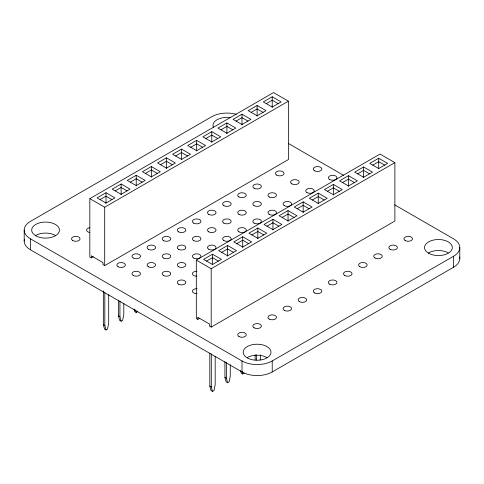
<?xml version="1.0" encoding="UTF-8"?>
<svg xmlns="http://www.w3.org/2000/svg" width="484" height="484" viewBox="0 0 484 484"><rect width="100%" height="100%" fill="white"/><g stroke="black" fill="none" stroke-linecap="round" stroke-linejoin="round"><path stroke-width="0.73" d="M260.204 360.029L260.501 354.826M89.83 198.64L273.527 92.577L288.404 101.168L288.404 159.557L104.701 265.613L102.995 264.627L102.995 262.57L91.313 255.824L91.313 257.887L89.83 257.028L89.83 198.64L104.701 207.225L288.404 101.168M106.008 192.729L97.084 197.883L106.008 203.032L114.932 197.883L106.008 192.729L106.008 203.395M121.121 184.005L112.197 189.159L121.121 194.308L130.045 189.159L121.121 184.005L121.121 194.671M136.228 175.281L127.304 180.435L136.228 185.59L145.152 180.435L136.228 175.281L136.228 185.947M151.341 166.556L142.417 171.711L151.341 176.866L160.264 171.711L151.341 166.556L151.341 177.223M166.448 157.838L157.524 162.987L166.448 168.142L175.371 162.987L166.448 157.838L166.448 168.499M181.561 149.114L172.637 154.263L181.561 159.417L190.484 154.263L181.561 149.114L181.561 159.774M196.667 140.39L187.744 145.539L196.667 150.693L205.591 145.539L196.667 140.39L196.667 151.056M211.78 131.666L202.857 136.815L211.78 141.969L220.704 136.815L211.78 131.666L211.78 142.332M226.887 122.942L217.969 128.091L226.887 133.245L235.811 128.091L226.887 122.942L226.887 133.608M242 114.218L233.076 119.367L242 124.521L250.924 119.367L242 114.218L242 124.884M257.113 105.494L248.189 110.642L257.113 115.797L266.031 110.642L257.113 105.494L257.113 116.16M272.22 96.77L263.296 101.924L272.22 107.073L281.143 101.924L272.22 96.77L272.22 107.436M100.061 199.602L106.008 196.165L111.955 199.602M115.168 190.877L121.121 187.441L127.068 190.877M130.281 182.153L136.228 178.717L142.181 182.153M145.394 173.429L151.341 169.993L157.288 173.429M160.5 164.705L166.448 161.269L172.401 164.705M175.613 155.981L181.561 152.545L187.508 155.981M190.72 147.257L196.667 143.821L202.621 147.257M205.833 138.533L211.78 135.096L217.727 138.533M220.94 129.809L226.887 126.372L232.84 129.809M236.053 121.085L242 117.654L247.947 121.085M251.16 112.361L257.113 108.93L263.06 112.361M266.273 103.636L272.22 100.206L278.167 103.636M91.313 257.887L93.279 256.75M196.31 260.114L380.013 154.057L394.884 162.642L394.884 221.031L211.187 327.093L209.481 326.107L209.481 324.044L197.799 317.304L197.799 319.361L196.31 318.502L196.31 260.114L211.187 268.705L394.884 162.642M212.494 254.209L203.57 259.363L212.494 264.512L221.418 259.363L212.494 254.209L212.494 264.149M227.601 245.485L218.683 250.639L227.601 255.788L236.525 250.639L227.601 245.485L227.601 256.151M242.714 236.761L233.79 241.915L242.714 247.064L251.638 241.915L242.714 236.761L242.714 247.427M257.827 228.037L248.903 233.191L257.827 238.34L266.744 233.191L257.827 228.037L257.827 238.703M272.934 219.312L264.01 224.467L272.934 229.616L281.857 224.467L272.934 219.312L272.934 229.979M288.047 210.588L279.123 215.743L288.047 220.892L296.97 215.743L288.047 210.588L288.047 221.255M303.153 201.864L294.23 207.019L303.153 212.167L312.077 207.019L303.153 201.864L303.153 212.53M318.266 193.14L309.343 198.295L318.266 203.449L327.19 198.295L318.266 193.14L318.266 203.806M333.373 184.416L324.449 189.571L333.373 194.725L342.297 189.571L333.373 184.416L333.373 195.082M348.486 175.698L339.562 180.847L348.486 186.001L357.41 180.847L348.486 175.698L348.486 186.358M363.593 166.974L354.669 172.123L363.593 177.277L372.517 172.123L363.593 166.974L363.593 177.634M378.706 158.25L369.782 163.398L378.706 168.553L387.63 163.398L378.706 158.25L378.706 168.916M206.547 261.076L212.494 257.645L218.441 261.076M221.654 252.352L227.601 248.921L233.554 252.352M236.767 243.633L242.714 240.197L248.661 243.633M251.874 234.909L257.827 231.473L263.774 234.909M266.986 226.185L272.934 222.749L278.881 226.185M282.093 217.461L288.047 214.025L293.994 217.461M297.206 208.737L303.153 205.301L309.101 208.737M312.313 200.013L318.266 196.577L324.213 200.013M327.426 191.289L333.373 187.852L339.32 191.289M342.533 182.565L348.486 179.128L354.433 182.565M357.646 173.841L363.593 170.404L369.546 173.841M372.759 165.117L378.706 161.68L384.653 165.117M103.334 290.896L103.334 324.643L104.52 329.084L106.008 329.943L107.496 329.084L108.688 323.27L108.688 294.768M118.441 300.171L118.441 315.919L119.633 320.36L121.121 321.219L122.609 320.36L123.795 314.546L123.795 303.299M134.062 309.101L134.74 311.635L136.228 312.495L137.716 311.635M197.799 319.361L199.759 318.23M209.814 353.12L209.814 386.123L211.006 390.564L212.494 391.423L213.982 390.564L215.168 384.75L215.168 356.248M224.927 361.651L224.927 377.399L226.119 381.84L227.601 382.699L229.089 381.84L230.281 376.026L230.281 364.773M240.548 370.575L241.226 373.116L242.714 373.975L244.202 373.116M236.343 114.351A21.369 12.336 0 0 0 211.78 116.692L30.462 221.376A21.369 12.336 0 0 0 30.462 238.824L242 360.955A21.369 12.336 0 0 0 272.22 360.955L453.538 256.272A21.369 12.336 0 0 0 453.538 238.824L394.599 204.792M24.381 239.477A21.369 12.336 0 0 0 30.462 249.817L242 371.948A21.369 12.336 0 0 0 272.22 371.948L453.538 267.259A21.369 12.336 0 0 0 459.619 256.925M288.5 143.536L343.513 175.299M118.441 315.919L119.929 316.778L121.121 321.219M224.927 377.399L226.415 378.258L227.601 382.699M103.334 324.643L104.822 325.502L106.008 329.943M209.814 386.123L211.302 386.982L212.494 391.423M242.036 371.434L242.714 373.975M135.55 309.96L136.228 312.495M459.8 247.548L459.8 258.535M453.538 256.272L453.538 267.259M272.22 360.955L272.22 371.948M256.635 354.808L256.635 360.06M255.147 354.699L255.147 359.951M242 360.955L242 371.948M226.415 362.51L226.415 378.258M211.302 353.979L211.302 386.982M211.187 268.705L211.187 327.093M119.929 301.03L119.929 316.778M104.822 292.505L104.822 325.502M104.701 207.225L104.701 265.613M30.462 238.824L30.462 249.817M24.2 230.1L24.2 241.093M213.474 127.492A13.891 8.016 0 0 1 230.487 117.666M89.794 232.483A4.271 2.468 0 0 1 86.624 230.1A4.271 2.468 0 0 1 89.794 227.716M197.048 276.176A4.271 2.468 0 0 1 192.396 273.72A4.271 2.468 0 0 1 197.048 271.258M197.048 293.625A4.271 2.468 0 0 1 192.396 291.162A4.271 2.468 0 0 1 197.048 288.706M428.612 252.866A13.891 8.016 0 0 1 448.251 252.866M35.749 235.418A13.891 8.016 0 0 1 55.388 235.418M247.288 357.549A13.891 8.016 0 0 1 266.932 357.549M428.612 253.217A13.891 8.016 0 0 0 451.85 249.623A13.891 8.016 0 0 0 434.838 239.798A13.891 8.016 0 0 0 428.612 253.217M35.749 235.768A13.891 8.016 0 0 0 58.987 232.175A13.891 8.016 0 0 0 41.975 222.356A13.891 8.016 0 0 0 35.749 235.768M247.288 357.9A13.891 8.016 0 0 0 270.526 354.306A13.891 8.016 0 0 0 253.513 344.487A13.891 8.016 0 0 0 247.288 357.9M405.187 240.566A4.271 2.468 0 0 0 412.338 239.459A4.271 2.468 0 0 0 407.104 236.44A4.271 2.468 0 0 0 405.187 240.566M72.769 240.566A4.271 2.468 0 0 0 79.914 239.459A4.271 2.468 0 0 0 74.681 236.44A4.271 2.468 0 0 0 72.769 240.566M238.975 336.531A4.271 2.468 0 0 0 246.126 335.424A4.271 2.468 0 0 0 240.893 332.399A4.271 2.468 0 0 0 238.975 336.531M254.088 327.807A4.271 2.468 0 0 0 261.239 326.7A4.271 2.468 0 0 0 256.006 323.675A4.271 2.468 0 0 0 254.088 327.807M269.201 319.083A4.271 2.468 0 0 0 276.346 317.976A4.271 2.468 0 0 0 271.113 314.951A4.271 2.468 0 0 0 269.201 319.083M284.308 310.359A4.271 2.468 0 0 0 291.459 309.252A4.271 2.468 0 0 0 286.226 306.227A4.271 2.468 0 0 0 284.308 310.359M299.421 301.635A4.271 2.468 0 0 0 306.566 300.528A4.271 2.468 0 0 0 301.332 297.503A4.271 2.468 0 0 0 299.421 301.635M314.527 292.911A4.271 2.468 0 0 0 321.679 291.804A4.271 2.468 0 0 0 316.445 288.785A4.271 2.468 0 0 0 314.527 292.911M329.64 284.187A4.271 2.468 0 0 0 336.791 283.079A4.271 2.468 0 0 0 331.552 280.061A4.271 2.468 0 0 0 329.64 284.187M344.747 275.463A4.271 2.468 0 0 0 351.898 274.355A4.271 2.468 0 0 0 346.665 271.336A4.271 2.468 0 0 0 344.747 275.463M359.86 266.738A4.271 2.468 0 0 0 367.011 265.631A4.271 2.468 0 0 0 361.772 262.612A4.271 2.468 0 0 0 359.86 266.738M390.08 249.29A4.271 2.468 0 0 0 397.231 248.183A4.271 2.468 0 0 0 391.998 245.164A4.271 2.468 0 0 0 390.08 249.29M374.967 258.014A4.271 2.468 0 0 0 382.118 256.907A4.271 2.468 0 0 0 376.885 253.888A4.271 2.468 0 0 0 374.967 258.014M314.527 170.779A4.271 2.468 0 0 0 321.679 169.672A4.271 2.468 0 0 0 316.445 166.647A4.271 2.468 0 0 0 314.527 170.779M329.64 179.503A4.271 2.468 0 0 0 336.791 178.396A4.271 2.468 0 0 0 331.552 175.371A4.271 2.468 0 0 0 329.64 179.503M306.971 192.59A4.271 2.468 0 0 0 314.122 191.482A4.271 2.468 0 0 0 308.889 188.457A4.271 2.468 0 0 0 306.971 192.59M291.864 183.866A4.271 2.468 0 0 0 299.015 182.758A4.271 2.468 0 0 0 293.782 179.733A4.271 2.468 0 0 0 291.864 183.866M276.751 175.141A4.271 2.468 0 0 0 283.902 174.034A4.271 2.468 0 0 0 278.669 171.009A4.271 2.468 0 0 0 276.751 175.141M118.096 266.738A4.271 2.468 0 0 0 125.247 265.631A4.271 2.468 0 0 0 120.014 262.612A4.271 2.468 0 0 0 118.096 266.738M133.209 258.014A4.271 2.468 0 0 0 140.36 256.907A4.271 2.468 0 0 0 135.121 253.888A4.271 2.468 0 0 0 133.209 258.014M148.316 249.29A4.271 2.468 0 0 0 155.467 248.183A4.271 2.468 0 0 0 150.234 245.164A4.271 2.468 0 0 0 148.316 249.29M163.429 240.566A4.271 2.468 0 0 0 170.58 239.459A4.271 2.468 0 0 0 165.34 236.44A4.271 2.468 0 0 0 163.429 240.566M178.536 231.842A4.271 2.468 0 0 0 185.687 230.735A4.271 2.468 0 0 0 180.453 227.716A4.271 2.468 0 0 0 178.536 231.842M193.648 223.118A4.271 2.468 0 0 0 200.799 222.017A4.271 2.468 0 0 0 195.566 218.992A4.271 2.468 0 0 0 193.648 223.118M208.755 214.394A4.271 2.468 0 0 0 215.906 213.293A4.271 2.468 0 0 0 210.673 210.268A4.271 2.468 0 0 0 208.755 214.394M223.868 205.676A4.271 2.468 0 0 0 231.019 204.569A4.271 2.468 0 0 0 225.786 201.544A4.271 2.468 0 0 0 223.868 205.676M238.975 196.952A4.271 2.468 0 0 0 246.126 195.845A4.271 2.468 0 0 0 240.893 192.82A4.271 2.468 0 0 0 238.975 196.952M254.088 188.228A4.271 2.468 0 0 0 261.239 187.12A4.271 2.468 0 0 0 256.006 184.095A4.271 2.468 0 0 0 254.088 188.228M133.209 275.463A4.271 2.468 0 0 0 140.36 274.355A4.271 2.468 0 0 0 135.121 271.336A4.271 2.468 0 0 0 133.209 275.463M148.316 266.738A4.271 2.468 0 0 0 155.467 265.631A4.271 2.468 0 0 0 150.234 262.612A4.271 2.468 0 0 0 148.316 266.738M163.429 258.014A4.271 2.468 0 0 0 170.58 256.907A4.271 2.468 0 0 0 165.34 253.888A4.271 2.468 0 0 0 163.429 258.014M178.536 249.29A4.271 2.468 0 0 0 185.687 248.183A4.271 2.468 0 0 0 180.453 245.164A4.271 2.468 0 0 0 178.536 249.29M193.648 240.566A4.271 2.468 0 0 0 200.799 239.459A4.271 2.468 0 0 0 195.566 236.44A4.271 2.468 0 0 0 193.648 240.566M208.755 231.842A4.271 2.468 0 0 0 215.906 230.735A4.271 2.468 0 0 0 210.673 227.716A4.271 2.468 0 0 0 208.755 231.842M223.868 223.118A4.271 2.468 0 0 0 231.019 222.017A4.271 2.468 0 0 0 225.786 218.992A4.271 2.468 0 0 0 223.868 223.118M238.975 214.394A4.271 2.468 0 0 0 246.126 213.293A4.271 2.468 0 0 0 240.893 210.268A4.271 2.468 0 0 0 238.975 214.394M254.088 205.676A4.271 2.468 0 0 0 261.239 204.569A4.271 2.468 0 0 0 256.006 201.544A4.271 2.468 0 0 0 254.088 205.676M269.201 196.952A4.271 2.468 0 0 0 276.346 195.845A4.271 2.468 0 0 0 271.113 192.82A4.271 2.468 0 0 0 269.201 196.952M163.429 275.463A4.271 2.468 0 0 0 170.58 274.355A4.271 2.468 0 0 0 165.34 271.336A4.271 2.468 0 0 0 163.429 275.463M178.536 266.738A4.271 2.468 0 0 0 185.687 265.631A4.271 2.468 0 0 0 180.453 262.612A4.271 2.468 0 0 0 178.536 266.738M193.648 258.014A4.271 2.468 0 0 0 200.799 256.907A4.271 2.468 0 0 0 195.566 253.888A4.271 2.468 0 0 0 193.648 258.014M208.755 249.29A4.271 2.468 0 0 0 215.906 248.183A4.271 2.468 0 0 0 210.673 245.164A4.271 2.468 0 0 0 208.755 249.29M223.868 240.566A4.271 2.468 0 0 0 231.019 239.459A4.271 2.468 0 0 0 225.786 236.44A4.271 2.468 0 0 0 223.868 240.566M238.975 231.842A4.271 2.468 0 0 0 246.126 230.735A4.271 2.468 0 0 0 240.893 227.716A4.271 2.468 0 0 0 238.975 231.842M254.088 223.118A4.271 2.468 0 0 0 261.239 222.017A4.271 2.468 0 0 0 256.006 218.992A4.271 2.468 0 0 0 254.088 223.118M269.201 214.394A4.271 2.468 0 0 0 276.346 213.293A4.271 2.468 0 0 0 271.113 210.268A4.271 2.468 0 0 0 269.201 214.394M284.308 205.676A4.271 2.468 0 0 0 291.459 204.569A4.271 2.468 0 0 0 286.226 201.544A4.271 2.468 0 0 0 284.308 205.676M178.536 284.187A4.271 2.468 0 0 0 185.687 283.079A4.271 2.468 0 0 0 180.453 280.061A4.271 2.468 0 0 0 178.536 284.187"/></g></svg>
